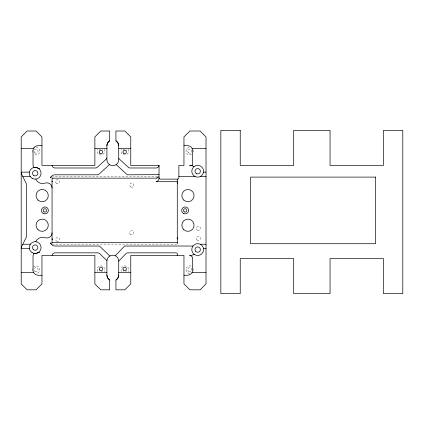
<?xml version="1.0" encoding="UTF-8"?>
<svg xmlns="http://www.w3.org/2000/svg" width="424" height="424" viewBox="0 0 424 424"><rect width="100%" height="100%" fill="white"/><g stroke="black" fill="none" stroke-linecap="round" stroke-linejoin="round"><path stroke-width="0.32" stroke-dasharray="2.12 1.59" d="M157.564 176.32L156.085 176.697L52.709 176.697M52.057 244.129L176.633 244.129M126.887 270.189A2.025 2.025 0 0 1 123.172 270.682M99.147 150.144A2.025 2.025 0 0 1 102.656 150.144M123.172 150.144A2.025 2.025 0 0 1 126.887 150.637M102.656 270.682A2.025 2.025 0 0 1 99.147 270.682M33.358 266.977A3.805 3.805 0 0 1 39.565 268.212A3.805 3.805 0 0 1 36.051 273.469M32.378 270.65A3.805 3.805 0 0 1 32.378 268.678M191.685 154.453A3.805 3.805 0 0 1 186.104 152.142A3.805 3.805 0 0 1 189.782 147.356M193.455 150.176A3.805 3.805 0 0 1 193.455 152.142M121.635 271.567A3.805 3.805 0 0 1 124.932 265.859A3.805 3.805 0 0 1 128.223 271.567M104.198 149.259A3.805 3.805 0 0 1 100.901 154.967A3.805 3.805 0 0 1 97.605 149.259M128.223 149.259A3.805 3.805 0 0 1 124.932 154.967A3.805 3.805 0 0 1 121.635 149.259M97.605 271.567A3.805 3.805 0 0 1 100.901 265.859A3.805 3.805 0 0 1 104.198 271.567M193.455 268.678A3.805 3.805 0 0 1 193.455 270.65M189.782 273.469A3.805 3.805 0 0 1 186.104 268.678A3.805 3.805 0 0 1 191.685 266.373M36.051 147.356A3.805 3.805 0 0 1 39.724 152.142A3.805 3.805 0 0 1 34.148 154.453M32.378 152.142A3.805 3.805 0 0 1 32.378 150.176M130.709 186.92A2.041 2.041 0 0 0 133.772 185.15A2.041 2.041 0 0 0 130.709 183.385A2.041 2.041 0 0 0 130.709 186.92M130.29 234.181A2.041 2.041 0 0 0 133.703 233.269A2.041 2.041 0 0 0 131.202 230.767A2.041 2.041 0 0 0 130.29 234.181M35.038 271.424A2.025 2.025 0 0 0 38.081 269.664A2.025 2.025 0 0 0 35.038 267.91A2.025 2.025 0 0 0 35.038 271.424M188.346 152.592A2.025 2.025 0 0 0 191.738 151.686A2.025 2.025 0 0 0 189.258 149.2A2.025 2.025 0 0 0 188.346 152.592M188.77 271.424A2.025 2.025 0 0 0 191.807 269.664A2.025 2.025 0 0 0 188.77 267.91A2.025 2.025 0 0 0 188.77 271.424M34.62 152.592A2.025 2.025 0 0 0 38.006 151.686A2.025 2.025 0 0 0 35.526 149.2A2.025 2.025 0 0 0 34.62 152.592M56.715 241.214A2.041 2.041 0 0 0 59.779 239.449A2.041 2.041 0 0 0 56.715 237.679A2.041 2.041 0 0 0 56.715 241.214M56.143 183.12A2.041 2.041 0 0 0 59.561 182.203A2.041 2.041 0 0 0 57.06 179.702A2.041 2.041 0 0 0 56.143 183.12M197.367 230.163A2.041 2.041 0 0 0 200.43 228.393A2.041 2.041 0 0 0 197.367 226.628A2.041 2.041 0 0 0 197.367 230.163M196.943 239.91A2.041 2.041 0 0 0 200.361 238.998A2.041 2.041 0 0 0 197.86 236.497A2.041 2.041 0 0 0 196.943 239.91"/><path stroke-width="0.64" d="M177.285 239.125L177.29 237.451M159.048 177.651A1.479 1.479 0 0 0 160.526 179.129L177.396 179.129A1.479 1.479 0 0 0 178.875 177.651L178.875 165.392L183.958 165.392L183.958 136.931L189.883 131.005L200.091 131.005L206.016 136.931L206.016 283.894L200.091 289.82L189.883 289.82L183.958 283.894L183.958 255.434L130.762 255.434L130.762 283.894L124.836 289.82L115.938 289.82L115.938 280.047L117.586 278.526L118.694 275.759L118.741 261.126L125.843 253.753A2.963 2.963 0 0 1 127.979 252.842L175.605 252.842A2.963 2.963 0 0 1 177.285 253.367L177.285 255.434M159.048 174.651L127.29 174.799L116.176 164.581M177.29 183.375L177.285 181.7L156.085 181.7L157.331 181.334L158.274 180.423A4.298 4.298 0 0 0 158.995 178.573L159.048 165.392L130.762 165.392L130.762 136.931L124.836 131.005L115.938 131.005L115.938 140.779L117.586 142.3L118.694 145.066L118.741 159.7A5.925 5.925 0 0 1 112.816 165.625A5.925 5.925 0 0 1 106.89 159.7L106.938 145.066L107.638 142.936L109.694 140.779L109.694 131.005L100.801 131.005L94.875 136.931L94.875 165.392L41.955 165.392L41.955 136.931L36.029 131.005L27.125 131.005L21.2 136.931L21.2 283.894L27.125 289.82L36.029 289.82L41.955 283.894L41.955 255.434L94.875 255.434L94.875 283.894L100.801 289.82L109.694 289.82L109.694 280.047A5.925 5.925 0 0 1 106.89 275.006L106.89 261.126A5.92 5.92 0 0 1 112.816 255.206A5.92 5.92 0 0 1 118.736 261.126M50.928 177.81L50.546 177.767L51.05 176.829M21.2 247.446L26.357 237.138L26.357 183.687L21.2 173.379M38.886 168.63A5.931 5.931 0 0 1 39.3 168.323L38.886 168.63L36.316 167.438L34 167.448A5.062 5.062 0 0 1 33.03 164.47L33.03 150.674A5.062 5.062 0 0 1 33.602 148.331C35.102 145.231 39.072 145.374 41.955 145.612M190.095 255.497L190.805 255.476L189.645 255.465L190.53 255.497L192.607 257.257L192.607 270.152A5.062 5.062 0 0 1 192.03 272.494C190.583 275.494 186.777 275.478 183.958 275.213M158.587 176.723L157.272 177.9L156.085 178.16L52.247 178.16M115.296 255.746L124.635 246.026L192.947 246.026M106.89 158.491L97.414 167.204A2.963 2.963 0 0 1 95.411 167.983L54.993 167.983A2.963 2.963 0 0 1 52.057 165.392M109.461 164.581L98.342 174.799L54.94 174.799A4.738 4.738 0 0 0 50.546 177.767M38.886 252.195A5.931 5.931 0 0 0 39.3 252.503L38.886 252.195L36.316 253.388L34 253.377A5.062 5.062 0 0 0 33.03 256.356L33.03 270.152A5.062 5.062 0 0 0 33.602 272.494C35.102 275.595 39.072 275.452 41.955 275.213M52.412 239.125L52.057 239.258A2.963 2.963 0 0 1 52.412 239.125L52.057 239.125M156.695 178.091L157.272 177.9M51.05 243.996L50.546 243.058L52.057 243.063M183.958 145.612C186.777 145.347 190.583 145.331 192.03 148.331A5.062 5.062 0 0 1 192.607 150.674L192.607 165.19A5.056 5.056 0 0 0 192.644 165.816L189.645 165.36A5.925 5.925 0 0 1 193.985 166.627M21.2 148.331L33.602 148.331M94.875 148.331L106.89 148.331M118.741 148.331L130.762 148.331M192.03 148.331L206.016 148.331M21.2 172.133L29.362 172.133M203.552 172.133A5.925 5.925 0 0 0 195.522 165.736A5.925 5.925 0 0 0 194.001 175.886A5.925 5.925 0 0 0 203.552 172.133L206.016 172.133M22.801 176.575L30.274 176.575M178.875 176.575L195.093 176.575M200.292 176.575L206.016 176.575M52.057 181.7L52.412 181.7L52.057 181.562A2.963 2.963 0 0 0 52.412 181.7M52.247 242.666L177.285 242.666M22.801 244.251L30.274 244.251M200.292 244.251L206.016 244.251M21.2 248.692L29.362 248.692M203.552 248.692L206.016 248.692M21.2 272.494L33.602 272.494M94.875 272.494L106.89 272.494M118.741 272.494L130.762 272.494M192.03 272.494L206.016 272.494M109.694 280.047L107.638 277.89L106.89 275.006M118.741 158.491L128.223 167.204A2.963 2.963 0 0 0 130.226 167.983L156.106 167.983A2.963 2.963 0 0 0 159.048 165.392M109.848 256.001L99.465 246.026L54.94 246.026A4.738 4.738 0 0 1 50.546 243.058M106.917 260.58L99.725 253.669A2.963 2.963 0 0 0 97.668 252.842L54.993 252.842A2.963 2.963 0 0 0 52.057 255.434M177.285 179.129L177.285 243.715M52.057 177.762L52.057 242.427M52.057 187.954A5.062 5.062 0 0 0 46.995 182.892L45.797 182.892A7.404 7.404 0 0 1 35.786 179.151M52.057 232.871A5.062 5.062 0 0 1 46.995 237.933L45.797 237.933A7.404 7.404 0 0 0 35.786 241.675M193.985 254.199A5.925 5.925 0 0 1 190.53 255.497M118.741 275.006A5.925 5.925 0 0 1 115.938 280.047M106.89 145.819A5.925 5.925 0 0 1 109.694 140.779M115.938 140.779A5.925 5.925 0 0 1 118.741 145.819M33.358 148.469A3.805 3.805 0 0 1 34.148 147.865M240.238 130.353L220.84 130.353L220.84 293.647L240.238 293.647L240.238 258.608L293.694 258.608L293.694 293.647L330.052 293.647L330.052 258.608L383.503 258.608L383.503 293.647L402.8 293.647L402.8 130.353L383.503 130.353L383.503 165.392L330.052 165.392L330.052 130.353L293.694 130.353L293.694 165.392L240.238 165.392L240.238 130.353M375.574 177.105L250.536 177.105L250.536 243.715L375.574 243.715L375.574 177.105M183.422 213.415A3.466 3.466 0 0 0 188.622 210.41A3.466 3.466 0 0 0 183.422 207.41A3.466 3.466 0 0 0 183.422 213.415M183.783 200.086A6.122 6.122 0 0 0 193.916 196.964A6.122 6.122 0 0 0 186.141 189.745A6.122 6.122 0 0 0 183.783 200.086M194.383 254.49A5.925 5.925 0 0 0 203.605 249.98A5.925 5.925 0 0 0 195.088 244.251A5.925 5.925 0 0 0 194.383 254.49M183.783 229.713A6.122 6.122 0 0 0 193.916 226.591A6.122 6.122 0 0 0 186.141 219.372A6.122 6.122 0 0 0 183.783 229.713M99.773 153.17A1.685 1.685 0 0 0 102.597 152.417A1.685 1.685 0 0 0 100.53 150.35A1.685 1.685 0 0 0 99.773 153.17M123.474 153.17A1.685 1.685 0 0 0 126.299 152.417A1.685 1.685 0 0 0 124.232 150.35A1.685 1.685 0 0 0 123.474 153.17M123.474 270.04A1.685 1.685 0 0 0 126.299 269.282A1.685 1.685 0 0 0 124.232 267.215A1.685 1.685 0 0 0 123.474 270.04M44.048 211.873A1.685 1.685 0 0 0 46.582 210.41A1.685 1.685 0 0 0 44.048 208.953A1.685 1.685 0 0 0 44.048 211.873M99.773 270.04A1.685 1.685 0 0 0 102.597 269.282A1.685 1.685 0 0 0 100.53 267.215A1.685 1.685 0 0 0 99.773 270.04M38.017 200.086A6.122 6.122 0 0 0 48.151 196.964A6.122 6.122 0 0 0 40.375 189.745A6.122 6.122 0 0 0 38.017 200.086M38.017 229.713A6.122 6.122 0 0 0 48.151 226.591A6.122 6.122 0 0 0 40.375 219.372A6.122 6.122 0 0 0 38.017 229.713M33.284 249.466A2.682 2.682 0 0 0 37.773 248.268A2.682 2.682 0 0 0 34.487 244.982A2.682 2.682 0 0 0 33.284 249.466M32.039 252.593A5.925 5.925 0 0 0 41.102 247.786A5.925 5.925 0 0 0 32.404 242.337A5.925 5.925 0 0 0 32.039 252.593M33.841 175.578A2.682 2.682 0 0 0 37.863 173.252A2.682 2.682 0 0 0 33.841 170.93A2.682 2.682 0 0 0 33.841 175.578M32.219 178.387A5.925 5.925 0 0 0 41.107 173.252A5.925 5.925 0 0 0 32.219 168.121A5.925 5.925 0 0 0 32.219 178.387M184.313 211.873A1.685 1.685 0 0 0 186.846 210.41A1.685 1.685 0 0 0 184.313 208.953A1.685 1.685 0 0 0 184.313 211.873M196.349 173.575A2.682 2.682 0 0 0 200.372 171.248A2.682 2.682 0 0 0 196.349 168.927A2.682 2.682 0 0 0 196.349 173.575M195.793 251.469A2.682 2.682 0 0 0 200.282 250.271A2.682 2.682 0 0 0 196.996 246.985A2.682 2.682 0 0 0 195.793 251.469M43.158 213.415A3.466 3.466 0 0 0 48.357 210.41A3.466 3.466 0 0 0 43.158 207.41A3.466 3.466 0 0 0 43.158 213.415"/></g></svg>
